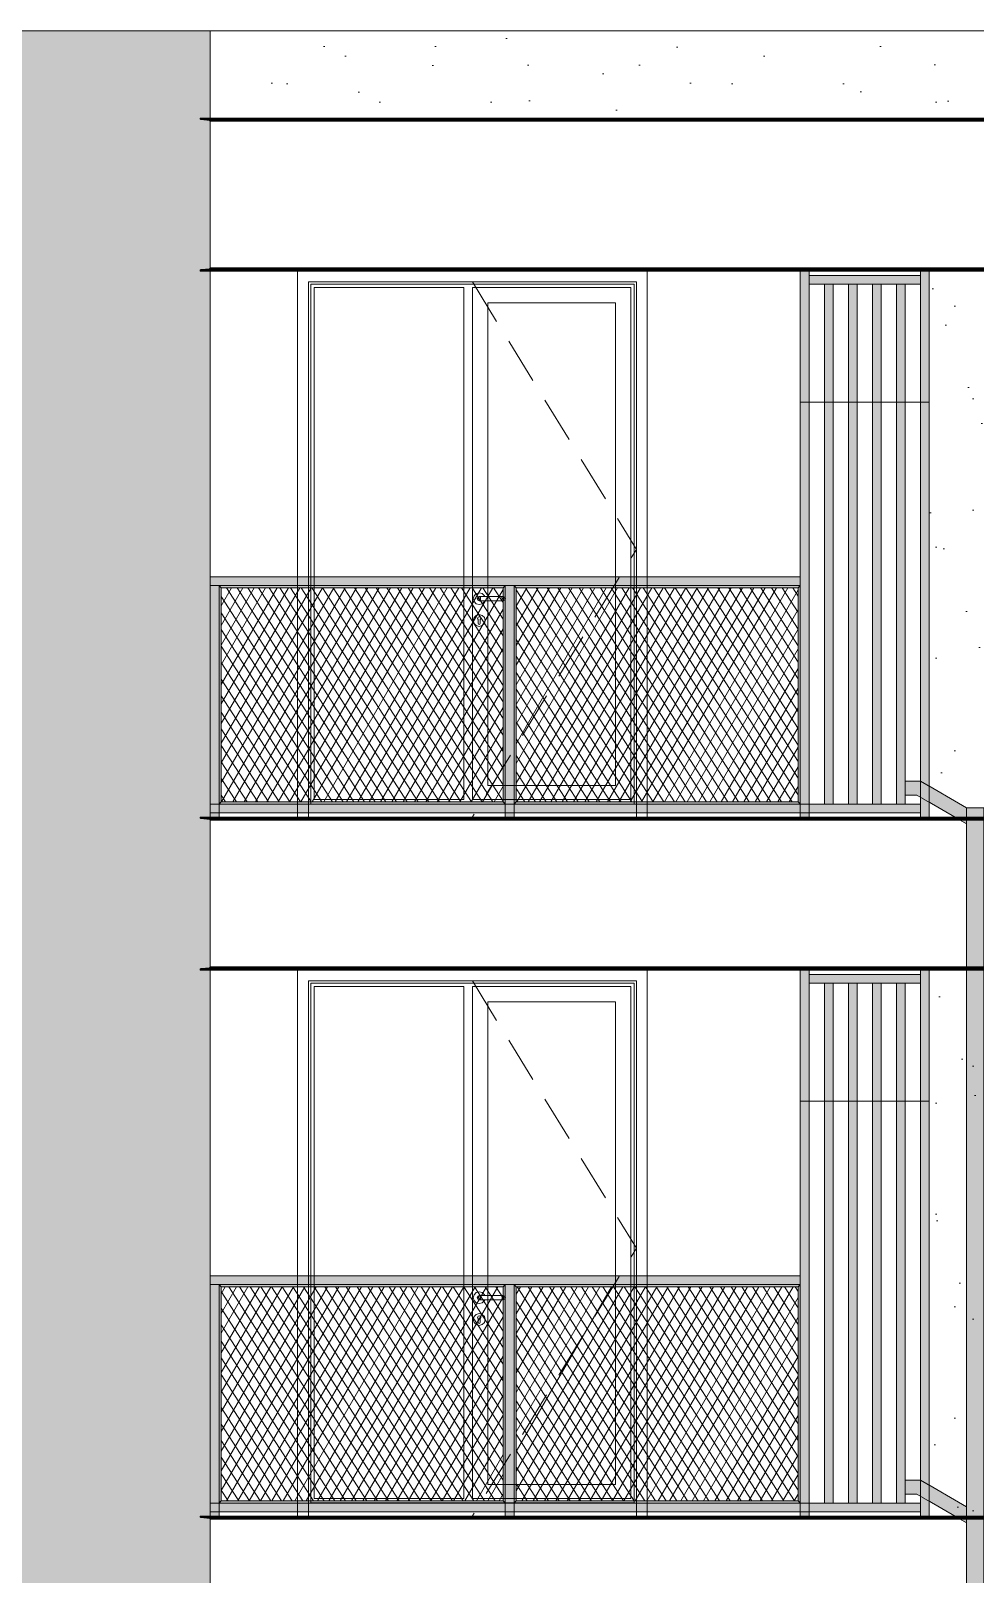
# Model space of a CAD drawing. Header units: metres. Extents: x 476297 to 476657, y 4620828 to 4621206.
# Drawn here: x 476558.76 to 476563.08, y 4621078.88 to 4621085.95 of the extents above; entities that cross this region are included whole.
import ezdxf

# ---------------------------------------------------------------- set-up
doc = ezdxf.new("R2010")
doc.units = ezdxf.units.M
doc.header["$MEASUREMENT"] = 0
doc.set_wipeout_variables(frame=1)
doc.linetypes.add('Hidden Line', pattern=[0.3175, 0.211667, -0.105833])
doc.linetypes.add('Wipeout_Contour', pattern=[1, 0, -1])
for name, color, linetype in [('0_Pen_No__250', 7, 'Continuous'), ('2D Drafting - General_Pen_No__30_Pen_No__9_Pen_No__9', 7, 'Continuous'), ('2D Drafting - General_Pen_No__7', 7, 'Continuous'), ('New2D Drafting - General', 7, 'Continuous'), ('New2D Drafting - General_Pen_No__30_Pen_No__9_Pen_No__9', 7, 'Continuous'), ('NewG-Anno-Nplt', 7, 'Continuous'), ('NewStructural - Bearing', 7, 'Continuous'), ('Structural - Bearing', 7, 'Continuous')]:
    doc.layers.add(name, color=color, linetype=linetype)
pattern_1 = [(45, (476844.52715, 4621386.59104), (-0.25455844, 0.25455844), [0, -0.24, 0, -0.36]), (110, (476845.32715, 4621386.59104), (0.33828934, 0.12312725), [0, -0.176, 0, -0.304])]
pattern_2 = [(0, (476587.32718, 4621075.4791), (0, 0.06664), []), (90, (476587.32718, 4621075.4791), (-0.2448, 0), [0.06664, -0.06664]), (90, (476587.44958, 4621075.54574), (-0.2448, 0), [0.06664, -0.06664])]
pattern_3 = [(60, (476844.52715, 4621385.791044), (-0.038971143, 0.0225), []), (122.833095, (476844.52715, 4621385.791044), (0.0368060797, 0.01875), [])]

msp = doc.modelspace()

# ---------------------------------------------------------------- hatches: boundary and pattern name
at = {"layer": '2D Drafting - General_Pen_No__30_Pen_No__9_Pen_No__9', "linetype": 'Continuous', "lineweight": 0}
h = msp.add_hatch(dxfattribs=at)
h.set_pattern_fill('BRICK___RUNNING_BOND', color=252, style=0, pattern_type=2)
h.set_pattern_definition(pattern_2)
h.paths.add_polyline_path([(476559.579, 4621082.3455), (476559.579, 4621081.6456), (476559.5793, 4621081.6456), (476559.5793, 4621082.3455)])
at = {"layer": 'New2D Drafting - General', "linetype": 'Continuous', "lineweight": 0}
h = msp.add_hatch(dxfattribs=at)
h.set_pattern_fill('BATT_INSULATION', style=0, pattern_type=2)
h.set_pattern_definition(pattern_3)
h.paths.add_polyline_path([(476559.6293, 4621083.3955), (476560.9193, 4621083.3955), (476560.9193, 4621082.4155), (476559.6293, 4621082.4155)])
h = msp.add_hatch(dxfattribs=at)
h.set_pattern_fill('BATT_INSULATION', style=0, pattern_type=2)
h.set_pattern_definition(pattern_3)
h.paths.add_polyline_path([(476560.9793, 4621083.3955), (476562.2693, 4621083.3955), (476562.2693, 4621082.4155), (476560.9793, 4621082.4155)])
h = msp.add_hatch(dxfattribs=at)
h.set_pattern_fill('BATT_INSULATION', style=0, pattern_type=2)
h.set_pattern_definition(pattern_3)
h.paths.add_polyline_path([(476559.6293, 4621080.1955), (476560.9193, 4621080.1955), (476560.9193, 4621079.2155), (476559.6293, 4621079.2155)])
h = msp.add_hatch(dxfattribs=at)
h.set_pattern_fill('BATT_INSULATION', style=0, pattern_type=2)
h.set_pattern_definition(pattern_3)
h.paths.add_polyline_path([(476560.9793, 4621080.1955), (476562.2693, 4621080.1955), (476562.2693, 4621079.2155), (476560.9793, 4621079.2155)])
at = {"layer": 'New2D Drafting - General_Pen_No__30_Pen_No__9_Pen_No__9', "linetype": 'Continuous', "lineweight": 0}
for points in [[(476562.3193, 4621084.8456), (476562.2793, 4621084.8456), (476562.2793, 4621082.3455), (476562.3193, 4621082.3455)], [(476562.3193, 4621084.8256), (476562.3193, 4621084.7855), (476562.8293, 4621084.7855), (476562.8293, 4621084.8256)], [(476562.4293, 4621084.7855), (476562.4293, 4621082.4055), (476562.3893, 4621082.4055), (476562.3893, 4621084.7855)], [(476562.5393, 4621084.7855), (476562.4993, 4621084.7855), (476562.4993, 4621082.4055), (476562.5393, 4621082.4055)], [(476562.6493, 4621084.7855), (476562.6093, 4621084.7855), (476562.6093, 4621082.4055), (476562.6493, 4621082.4055)], [(476562.7593, 4621084.7855), (476562.7193, 4621084.7855), (476562.7193, 4621082.4055), (476562.7593, 4621082.4055)], [(476559.5793, 4621083.4455), (476559.5793, 4621083.4055), (476562.2793, 4621083.4055), (476562.2793, 4621083.4455)], [(476559.5793, 4621082.3455), (476559.6193, 4621082.3455), (476559.6193, 4621083.4055), (476559.5793, 4621083.4055)], [(476559.6193, 4621082.4055), (476559.6293, 4621082.4155), (476559.6293, 4621083.3955), (476559.6193, 4621083.4055)], [(476560.9193, 4621083.3955), (476560.9293, 4621083.4055), (476559.6193, 4621083.4055), (476559.6293, 4621083.3955)], [(476560.9293, 4621082.4055), (476560.9193, 4621082.4155), (476560.9193, 4621083.3955), (476560.9293, 4621083.4055)], [(476560.9293, 4621082.3455), (476560.9693, 4621082.3455), (476560.9693, 4621083.4055), (476560.9293, 4621083.4055)], [(476562.2693, 4621083.3955), (476562.2793, 4621083.4055), (476560.9693, 4621083.4055), (476560.9793, 4621083.3955)], [(476560.9693, 4621082.4055), (476560.9793, 4621082.4155), (476560.9793, 4621083.3955), (476560.9693, 4621083.4055)], [(476562.2793, 4621083.4055), (476562.2693, 4621083.3955), (476562.2693, 4621082.4155), (476562.2793, 4621082.4055)], [(476559.5793, 4621082.4055), (476559.5793, 4621082.3655), (476562.8293, 4621082.3655), (476562.8293, 4621082.4055)], [(476560.9193, 4621082.4155), (476560.9293, 4621082.4055), (476559.6193, 4621082.4055), (476559.6293, 4621082.4155)], [(476562.2693, 4621082.4155), (476562.2793, 4621082.4055), (476560.9693, 4621082.4055), (476560.9793, 4621082.4155)], [(476562.3193, 4621081.6456), (476562.2793, 4621081.6456), (476562.2793, 4621079.1455), (476562.3193, 4621079.1455)], [(476562.3193, 4621081.6256), (476562.3193, 4621081.5855), (476562.8293, 4621081.5855), (476562.8293, 4621081.6256)], [(476562.4293, 4621081.5855), (476562.4293, 4621079.2055), (476562.3893, 4621079.2055), (476562.3893, 4621081.5855)], [(476562.5393, 4621081.5855), (476562.4993, 4621081.5855), (476562.4993, 4621079.2055), (476562.5393, 4621079.2055)], [(476562.6493, 4621081.5855), (476562.6093, 4621081.5855), (476562.6093, 4621079.2055), (476562.6493, 4621079.2055)], [(476562.7593, 4621081.5855), (476562.7193, 4621081.5855), (476562.7193, 4621079.2055), (476562.7593, 4621079.2055)], [(476559.5793, 4621080.2455), (476559.5793, 4621080.2055), (476562.2793, 4621080.2055), (476562.2793, 4621080.2455)], [(476559.5793, 4621079.1455), (476559.6193, 4621079.1455), (476559.6193, 4621080.2055), (476559.5793, 4621080.2055)], [(476559.6193, 4621079.2055), (476559.6293, 4621079.2155), (476559.6293, 4621080.1955), (476559.6193, 4621080.2055)], [(476560.9193, 4621080.1955), (476560.9293, 4621080.2055), (476559.6193, 4621080.2055), (476559.6293, 4621080.1955)], [(476560.9293, 4621079.2055), (476560.9193, 4621079.2155), (476560.9193, 4621080.1955), (476560.9293, 4621080.2055)], [(476560.9293, 4621079.1455), (476560.9693, 4621079.1455), (476560.9693, 4621080.2055), (476560.9293, 4621080.2055)], [(476562.2693, 4621080.1955), (476562.2793, 4621080.2055), (476560.9693, 4621080.2055), (476560.9793, 4621080.1955)], [(476560.9693, 4621079.2055), (476560.9793, 4621079.2155), (476560.9793, 4621080.1955), (476560.9693, 4621080.2055)], [(476562.2793, 4621080.2055), (476562.2693, 4621080.1955), (476562.2693, 4621079.2155), (476562.2793, 4621079.2055)], [(476559.5793, 4621079.2055), (476559.5793, 4621079.1655), (476562.8293, 4621079.1655), (476562.8293, 4621079.2055)], [(476560.9193, 4621079.2155), (476560.9293, 4621079.2055), (476559.6193, 4621079.2055), (476559.6293, 4621079.2155)], [(476562.2693, 4621079.2155), (476562.2793, 4621079.2055), (476560.9693, 4621079.2055), (476560.9793, 4621079.2155)]]:
    msp.add_hatch(color=255, dxfattribs=at).paths.add_polyline_path(points)

# ---------------------------------------------------------------- linework, layer by layer
at = {"layer": '2D Drafting - General_Pen_No__30_Pen_No__9_Pen_No__9', "color": 7, "linetype": 'Continuous', "lineweight": 0, "flags": 128}
msp.add_lwpolyline([(476559.579, 4621082.3455), (476559.579, 4621081.6456), (476559.5793, 4621081.6456), (476559.5793, 4621082.3455)], close=True, dxfattribs=at)
at = {"layer": '2D Drafting - General_Pen_No__7', "color": 7, "linetype": 'Continuous', "lineweight": 0, "flags": 128}
for points in [[(476561.5749, 4621082.3456), (476559.979, 4621082.3456), (476559.979, 4621084.8456), (476561.579, 4621084.8456)], [(476561.579, 4621084.8456), (476561.579, 4621082.3456), (476561.5749, 4621082.3456)], [(476561.5749, 4621079.1456), (476559.979, 4621079.1456), (476559.979, 4621081.6456), (476561.579, 4621081.6456)], [(476561.579, 4621081.6456), (476561.579, 4621079.1456), (476561.5749, 4621079.1456)]]:
    msp.add_lwpolyline(points, dxfattribs=at)
for points in [[(476560.029, 4621084.7956), (476561.529, 4621084.7956), (476561.529, 4621082.3456), (476560.029, 4621082.3456)], [(476560.039, 4621084.7856), (476561.519, 4621084.7856), (476561.519, 4621082.4056), (476560.039, 4621082.4056)], [(476560.054, 4621084.7706), (476560.739, 4621084.7706), (476560.739, 4621082.4256), (476560.054, 4621082.4256)], [(476560.779, 4621084.7706), (476561.504, 4621084.7706), (476561.504, 4621082.4256), (476560.779, 4621082.4256)], [(476560.849, 4621084.7006), (476561.434, 4621084.7006), (476561.434, 4621082.4906), (476560.849, 4621082.4906)], [(476560.029, 4621081.5956), (476561.529, 4621081.5956), (476561.529, 4621079.1456), (476560.029, 4621079.1456)], [(476560.039, 4621081.5856), (476561.519, 4621081.5856), (476561.519, 4621079.2056), (476560.039, 4621079.2056)], [(476560.054, 4621081.5706), (476560.739, 4621081.5706), (476560.739, 4621079.2256), (476560.054, 4621079.2256)], [(476560.779, 4621081.5706), (476561.504, 4621081.5706), (476561.504, 4621079.2256), (476560.779, 4621079.2256)], [(476560.849, 4621081.5006), (476561.434, 4621081.5006), (476561.434, 4621079.2906), (476560.849, 4621079.2906)]]:
    msp.add_lwpolyline(points, close=True, dxfattribs=at)
at = {"layer": '2D Drafting - General_Pen_No__7', "color": 7, "linetype": 'Hidden Line', "lineweight": 0, "flags": 128}
for points in [[(476560.779, 4621084.7956), (476561.529, 4621083.5715), (476560.7798, 4621082.3469)], [(476560.779, 4621081.5956), (476561.529, 4621080.3715), (476560.7798, 4621079.1469)]]:
    msp.add_lwpolyline(points, dxfattribs=at)
at = {"layer": 'New2D Drafting - General', "color": 7, "linetype": 'Continuous', "lineweight": 0, "flags": 128}
for points in [[(476559.6293, 4621083.3955), (476560.9193, 4621083.3955), (476560.9193, 4621082.4155), (476559.6293, 4621082.4155)], [(476560.9793, 4621083.3955), (476562.2693, 4621083.3955), (476562.2693, 4621082.4155), (476560.9793, 4621082.4155)], [(476559.6293, 4621080.1955), (476560.9193, 4621080.1955), (476560.9193, 4621079.2155), (476559.6293, 4621079.2155)], [(476560.9793, 4621080.1955), (476562.2693, 4621080.1955), (476562.2693, 4621079.2155), (476560.9793, 4621079.2155)]]:
    msp.add_lwpolyline(points, close=True, dxfattribs=at)
at = {"layer": 'New2D Drafting - General_Pen_No__30_Pen_No__9_Pen_No__9', "color": 7, "linetype": 'Continuous', "lineweight": 0, "flags": 128}
for points in [[(476562.3193, 4621084.8456), (476562.2793, 4621084.8456), (476562.2793, 4621082.3455), (476562.3193, 4621082.3455)], [(476562.3193, 4621084.8256), (476562.3193, 4621084.7855), (476562.8293, 4621084.7855), (476562.8293, 4621084.8256)], [(476562.4293, 4621084.7855), (476562.4293, 4621082.4055), (476562.3893, 4621082.4055), (476562.3893, 4621084.7855)], [(476562.5393, 4621084.7855), (476562.4993, 4621084.7855), (476562.4993, 4621082.4055), (476562.5393, 4621082.4055)], [(476562.6493, 4621084.7855), (476562.6093, 4621084.7855), (476562.6093, 4621082.4055), (476562.6493, 4621082.4055)], [(476562.7593, 4621084.7855), (476562.7193, 4621084.7855), (476562.7193, 4621082.4055), (476562.7593, 4621082.4055)], [(476559.5793, 4621083.4455), (476559.5793, 4621083.4055), (476562.2793, 4621083.4055), (476562.2793, 4621083.4455)], [(476559.5793, 4621082.3455), (476559.6193, 4621082.3455), (476559.6193, 4621083.4055), (476559.5793, 4621083.4055)], [(476559.6193, 4621082.4055), (476559.6293, 4621082.4155), (476559.6293, 4621083.3955), (476559.6193, 4621083.4055)], [(476560.9193, 4621083.3955), (476560.9293, 4621083.4055), (476559.6193, 4621083.4055), (476559.6293, 4621083.3955)], [(476560.9293, 4621082.4055), (476560.9193, 4621082.4155), (476560.9193, 4621083.3955), (476560.9293, 4621083.4055)], [(476560.9293, 4621082.3455), (476560.9693, 4621082.3455), (476560.9693, 4621083.4055), (476560.9293, 4621083.4055)], [(476562.2693, 4621083.3955), (476562.2793, 4621083.4055), (476560.9693, 4621083.4055), (476560.9793, 4621083.3955)], [(476560.9693, 4621082.4055), (476560.9793, 4621082.4155), (476560.9793, 4621083.3955), (476560.9693, 4621083.4055)], [(476562.2793, 4621083.4055), (476562.2693, 4621083.3955), (476562.2693, 4621082.4155), (476562.2793, 4621082.4055)], [(476559.5793, 4621082.4055), (476559.5793, 4621082.3655), (476562.8293, 4621082.3655), (476562.8293, 4621082.4055)], [(476560.9193, 4621082.4155), (476560.9293, 4621082.4055), (476559.6193, 4621082.4055), (476559.6293, 4621082.4155)], [(476562.2693, 4621082.4155), (476562.2793, 4621082.4055), (476560.9693, 4621082.4055), (476560.9793, 4621082.4155)], [(476562.3193, 4621081.6456), (476562.2793, 4621081.6456), (476562.2793, 4621079.1455), (476562.3193, 4621079.1455)], [(476562.3193, 4621081.6256), (476562.3193, 4621081.5855), (476562.8293, 4621081.5855), (476562.8293, 4621081.6256)], [(476562.4293, 4621081.5855), (476562.4293, 4621079.2055), (476562.3893, 4621079.2055), (476562.3893, 4621081.5855)], [(476562.5393, 4621081.5855), (476562.4993, 4621081.5855), (476562.4993, 4621079.2055), (476562.5393, 4621079.2055)], [(476562.6493, 4621081.5855), (476562.6093, 4621081.5855), (476562.6093, 4621079.2055), (476562.6493, 4621079.2055)], [(476562.7593, 4621081.5855), (476562.7193, 4621081.5855), (476562.7193, 4621079.2055), (476562.7593, 4621079.2055)], [(476559.5793, 4621080.2455), (476559.5793, 4621080.2055), (476562.2793, 4621080.2055), (476562.2793, 4621080.2455)], [(476559.5793, 4621079.1455), (476559.6193, 4621079.1455), (476559.6193, 4621080.2055), (476559.5793, 4621080.2055)], [(476559.6193, 4621079.2055), (476559.6293, 4621079.2155), (476559.6293, 4621080.1955), (476559.6193, 4621080.2055)], [(476560.9193, 4621080.1955), (476560.9293, 4621080.2055), (476559.6193, 4621080.2055), (476559.6293, 4621080.1955)], [(476560.9293, 4621079.2055), (476560.9193, 4621079.2155), (476560.9193, 4621080.1955), (476560.9293, 4621080.2055)], [(476560.9293, 4621079.1455), (476560.9693, 4621079.1455), (476560.9693, 4621080.2055), (476560.9293, 4621080.2055)], [(476562.2693, 4621080.1955), (476562.2793, 4621080.2055), (476560.9693, 4621080.2055), (476560.9793, 4621080.1955)], [(476560.9693, 4621079.2055), (476560.9793, 4621079.2155), (476560.9793, 4621080.1955), (476560.9693, 4621080.2055)], [(476562.2793, 4621080.2055), (476562.2693, 4621080.1955), (476562.2693, 4621079.2155), (476562.2793, 4621079.2055)], [(476559.5793, 4621079.2055), (476559.5793, 4621079.1655), (476562.8293, 4621079.1655), (476562.8293, 4621079.2055)], [(476560.9193, 4621079.2155), (476560.9293, 4621079.2055), (476559.6193, 4621079.2055), (476559.6293, 4621079.2155)], [(476562.2693, 4621079.2155), (476562.2793, 4621079.2055), (476560.9693, 4621079.2055), (476560.9793, 4621079.2155)]]:
    msp.add_lwpolyline(points, close=True, dxfattribs=at)
at = {"layer": 'NewG-Anno-Nplt', "color": 7, "linetype": 'Continuous', "lineweight": 0, "flags": 128}
for points in [[(476559.979, 4621082.3456), (476559.979, 4621084.8456), (476559.579, 4621084.8456), (476559.579, 4621082.3456)], [(476562.2793, 4621084.8456), (476561.579, 4621084.8456), (476561.579, 4621082.3456), (476562.2793, 4621082.3456)], [(476559.979, 4621079.1456), (476559.979, 4621081.6456), (476559.579, 4621081.6456), (476559.579, 4621079.1456)], [(476562.2793, 4621081.6456), (476561.579, 4621081.6456), (476561.579, 4621079.1456), (476562.2793, 4621079.1456)]]:
    msp.add_lwpolyline(points, close=True, dxfattribs=at)
at = {"layer": 'NewStructural - Bearing', "color": 7, "linetype": 'Continuous', "lineweight": 0}
for p, q in [((476560.7964, 4621083.369), (476560.7865, 4621083.3591)), ((476560.8099, 4621083.3726), (476560.7964, 4621083.369)), ((476560.8234, 4621083.369), (476560.8099, 4621083.3726)), ((476560.8333, 4621083.3591), (476560.8234, 4621083.369)), ((476560.7865, 4621083.3591), (476560.7829, 4621083.3456)), ((476560.7829, 4621083.3456), (476560.7865, 4621083.3321)), ((476560.7865, 4621083.3321), (476560.7964, 4621083.3222)), ((476560.7964, 4621083.3222), (476560.8099, 4621083.3186)), ((476560.8028, 4621083.3527), (476560.7999, 4621083.3456)), ((476560.7999, 4621083.3456), (476560.8028, 4621083.3385)), ((476560.8044, 4621083.3527), (476560.8016, 4621083.3456)), ((476560.8016, 4621083.3456), (476560.8044, 4621083.3385)), ((476560.8099, 4621083.3556), (476560.8028, 4621083.3527)), ((476560.8028, 4621083.3385), (476560.8099, 4621083.3356)), ((476560.8092, 4621083.3527), (476560.8071, 4621083.3456)), ((476560.8071, 4621083.3456), (476560.8092, 4621083.3385)), ((476560.8099, 4621083.3556), (476560.811, 4621083.3556)), ((476560.8099, 4621083.3356), (476560.811, 4621083.3356)), ((476560.8099, 4621083.3186), (476560.8234, 4621083.3222)), ((476560.811, 4621083.3556), (476560.8143, 4621083.3556)), ((476560.811, 4621083.3356), (476560.8143, 4621083.3356)), ((476560.8143, 4621083.3556), (476560.8192, 4621083.3556)), ((476560.8143, 4621083.3356), (476560.8192, 4621083.3356)), ((476560.8164, 4621083.3527), (476560.8153, 4621083.3456)), ((476560.8153, 4621083.3456), (476560.8164, 4621083.3385)), ((476560.8192, 4621083.3556), (476560.8249, 4621083.3556)), ((476560.8192, 4621083.3356), (476560.8249, 4621083.3356)), ((476560.8234, 4621083.3222), (476560.8333, 4621083.3321)), ((476560.8249, 4621083.3556), (476560.9049, 4621083.3556)), ((476560.8249, 4621083.3356), (476560.9049, 4621083.3356)), ((476560.8342, 4621083.3556), (476560.8333, 4621083.3591)), ((476560.8333, 4621083.3321), (476560.8342, 4621083.3356)), ((476560.9049, 4621083.3556), (476560.9106, 4621083.3556)), ((476560.9049, 4621083.3356), (476560.9106, 4621083.3356)), ((476560.9106, 4621083.3556), (476560.9155, 4621083.3556)), ((476560.9106, 4621083.3356), (476560.9155, 4621083.3356)), ((476560.9134, 4621083.3527), (476560.9145, 4621083.3456)), ((476560.9145, 4621083.3456), (476560.9134, 4621083.3385)), ((476560.9155, 4621083.3556), (476560.9188, 4621083.3556)), ((476560.9155, 4621083.3356), (476560.9188, 4621083.3356)), ((476560.9188, 4621083.3556), (476560.9199, 4621083.3556)), ((476560.9188, 4621083.3356), (476560.9199, 4621083.3356)), ((476560.9199, 4621083.3556), (476560.927, 4621083.3527)), ((476560.927, 4621083.3385), (476560.9199, 4621083.3356)), ((476560.9206, 4621083.3527), (476560.9227, 4621083.3456)), ((476560.9227, 4621083.3456), (476560.9206, 4621083.3385)), ((476560.9254, 4621083.3527), (476560.9282, 4621083.3456)), ((476560.9282, 4621083.3456), (476560.9254, 4621083.3385)), ((476560.927, 4621083.3527), (476560.9299, 4621083.3456)), ((476560.9299, 4621083.3456), (476560.927, 4621083.3385)), ((476560.7865, 4621083.2591), (476560.7829, 4621083.2456)), ((476560.7829, 4621083.2456), (476560.7865, 4621083.2321)), ((476560.7964, 4621083.269), (476560.7865, 4621083.2591)), ((476560.7865, 4621083.2321), (476560.7964, 4621083.2222)), ((476560.8099, 4621083.2726), (476560.7964, 4621083.269)), ((476560.7964, 4621083.2222), (476560.8099, 4621083.2186)), ((476560.8032, 4621083.2572), (476560.8024, 4621083.2553)), ((476560.8049, 4621083.25), (476560.8024, 4621083.2553)), ((476560.8032, 4621083.2572), (476560.8045, 4621083.2607)), ((476560.8045, 4621083.2607), (476560.8099, 4621083.263)), ((476560.8049, 4621083.2485), (476560.8049, 4621083.25)), ((476560.8049, 4621083.2485), (476560.8049, 4621083.2456)), ((476560.8049, 4621083.2456), (476560.8049, 4621083.2427)), ((476560.8049, 4621083.2427), (476560.8049, 4621083.2369)), ((476560.8049, 4621083.2369), (476560.8049, 4621083.2331)), ((476560.8064, 4621083.2296), (476560.8049, 4621083.2331)), ((476560.8099, 4621083.2281), (476560.8064, 4621083.2296)), ((476560.8234, 4621083.269), (476560.8099, 4621083.2726)), ((476560.8099, 4621083.263), (476560.8153, 4621083.2607)), ((476560.8134, 4621083.2296), (476560.8099, 4621083.2281)), ((476560.8099, 4621083.2186), (476560.8234, 4621083.2222)), ((476560.8149, 4621083.2331), (476560.8134, 4621083.2296)), ((476560.8174, 4621083.2553), (476560.8149, 4621083.25)), ((476560.8149, 4621083.25), (476560.8149, 4621083.2485)), ((476560.8149, 4621083.2485), (476560.8149, 4621083.2456)), ((476560.8149, 4621083.2456), (476560.8149, 4621083.2427)), ((476560.8149, 4621083.2427), (476560.8149, 4621083.2369)), ((476560.8149, 4621083.2369), (476560.8149, 4621083.2331)), ((476560.8166, 4621083.2572), (476560.8153, 4621083.2607)), ((476560.8166, 4621083.2572), (476560.8174, 4621083.2553)), ((476560.8333, 4621083.2591), (476560.8234, 4621083.269)), ((476560.8234, 4621083.2222), (476560.8333, 4621083.2321)), ((476560.8369, 4621083.2456), (476560.8333, 4621083.2591)), ((476560.8333, 4621083.2321), (476560.8369, 4621083.2456)), ((476560.7865, 4621080.1591), (476560.7829, 4621080.1456)), ((476560.7829, 4621080.1456), (476560.7865, 4621080.1321)), ((476560.7964, 4621080.169), (476560.7865, 4621080.1591)), ((476560.7865, 4621080.1321), (476560.7964, 4621080.1222)), ((476560.8099, 4621080.1726), (476560.7964, 4621080.169)), ((476560.7964, 4621080.1222), (476560.8099, 4621080.1186)), ((476560.8028, 4621080.1527), (476560.7999, 4621080.1456)), ((476560.7999, 4621080.1456), (476560.8028, 4621080.1385)), ((476560.8044, 4621080.1527), (476560.8016, 4621080.1456)), ((476560.8016, 4621080.1456), (476560.8044, 4621080.1385)), ((476560.8099, 4621080.1556), (476560.8028, 4621080.1527)), ((476560.8028, 4621080.1385), (476560.8099, 4621080.1356)), ((476560.8092, 4621080.1527), (476560.8071, 4621080.1456)), ((476560.8071, 4621080.1456), (476560.8092, 4621080.1385)), ((476560.8234, 4621080.169), (476560.8099, 4621080.1726)), ((476560.8099, 4621080.1556), (476560.811, 4621080.1556)), ((476560.8099, 4621080.1356), (476560.811, 4621080.1356)), ((476560.8099, 4621080.1186), (476560.8234, 4621080.1222)), ((476560.811, 4621080.1556), (476560.8143, 4621080.1556)), ((476560.811, 4621080.1356), (476560.8143, 4621080.1356)), ((476560.8143, 4621080.1556), (476560.8192, 4621080.1556)), ((476560.8143, 4621080.1356), (476560.8192, 4621080.1356)), ((476560.8164, 4621080.1527), (476560.8153, 4621080.1456)), ((476560.8153, 4621080.1456), (476560.8164, 4621080.1385)), ((476560.8192, 4621080.1556), (476560.8249, 4621080.1556)), ((476560.8192, 4621080.1356), (476560.8249, 4621080.1356)), ((476560.8333, 4621080.1591), (476560.8234, 4621080.169)), ((476560.8234, 4621080.1222), (476560.8333, 4621080.1321)), ((476560.8249, 4621080.1556), (476560.9049, 4621080.1556)), ((476560.8249, 4621080.1356), (476560.9049, 4621080.1356)), ((476560.8342, 4621080.1556), (476560.8333, 4621080.1591)), ((476560.8333, 4621080.1321), (476560.8342, 4621080.1356)), ((476560.9049, 4621080.1556), (476560.9106, 4621080.1556)), ((476560.9049, 4621080.1356), (476560.9106, 4621080.1356)), ((476560.9106, 4621080.1556), (476560.9155, 4621080.1556)), ((476560.9106, 4621080.1356), (476560.9155, 4621080.1356)), ((476560.9134, 4621080.1527), (476560.9145, 4621080.1456)), ((476560.9145, 4621080.1456), (476560.9134, 4621080.1385)), ((476560.9155, 4621080.1556), (476560.9188, 4621080.1556)), ((476560.9155, 4621080.1356), (476560.9188, 4621080.1356)), ((476560.9188, 4621080.1556), (476560.9199, 4621080.1556)), ((476560.9188, 4621080.1356), (476560.9199, 4621080.1356)), ((476560.9199, 4621080.1556), (476560.927, 4621080.1527)), ((476560.927, 4621080.1385), (476560.9199, 4621080.1356)), ((476560.9206, 4621080.1527), (476560.9227, 4621080.1456)), ((476560.9227, 4621080.1456), (476560.9206, 4621080.1385)), ((476560.9254, 4621080.1527), (476560.9282, 4621080.1456)), ((476560.9282, 4621080.1456), (476560.9254, 4621080.1385)), ((476560.927, 4621080.1527), (476560.9299, 4621080.1456)), ((476560.9299, 4621080.1456), (476560.927, 4621080.1385)), ((476560.7865, 4621080.0591), (476560.7829, 4621080.0456)), ((476560.7829, 4621080.0456), (476560.7865, 4621080.0321)), ((476560.7964, 4621080.069), (476560.7865, 4621080.0591)), ((476560.8099, 4621080.0726), (476560.7964, 4621080.069)), ((476560.8032, 4621080.0572), (476560.8024, 4621080.0553)), ((476560.8049, 4621080.05), (476560.8024, 4621080.0553)), ((476560.8032, 4621080.0572), (476560.8045, 4621080.0607)), ((476560.8045, 4621080.0607), (476560.8099, 4621080.063)), ((476560.8049, 4621080.0485), (476560.8049, 4621080.05)), ((476560.8049, 4621080.0485), (476560.8049, 4621080.0456)), ((476560.8049, 4621080.0456), (476560.8049, 4621080.0427)), ((476560.8049, 4621080.0427), (476560.8049, 4621080.0369)), ((476560.8234, 4621080.069), (476560.8099, 4621080.0726)), ((476560.8099, 4621080.063), (476560.8153, 4621080.0607)), ((476560.8174, 4621080.0553), (476560.8149, 4621080.05)), ((476560.8149, 4621080.05), (476560.8149, 4621080.0485)), ((476560.8149, 4621080.0485), (476560.8149, 4621080.0456)), ((476560.8149, 4621080.0456), (476560.8149, 4621080.0427)), ((476560.8149, 4621080.0427), (476560.8149, 4621080.0369)), ((476560.8166, 4621080.0572), (476560.8153, 4621080.0607)), ((476560.8166, 4621080.0572), (476560.8174, 4621080.0553)), ((476560.8333, 4621080.0591), (476560.8234, 4621080.069)), ((476560.8369, 4621080.0456), (476560.8333, 4621080.0591)), ((476560.8333, 4621080.0321), (476560.8369, 4621080.0456)), ((476560.7865, 4621080.0321), (476560.7964, 4621080.0222)), ((476560.7964, 4621080.0222), (476560.8099, 4621080.0186)), ((476560.8049, 4621080.0369), (476560.8049, 4621080.0331)), ((476560.8064, 4621080.0296), (476560.8049, 4621080.0331)), ((476560.8099, 4621080.0281), (476560.8064, 4621080.0296)), ((476560.8134, 4621080.0296), (476560.8099, 4621080.0281)), ((476560.8099, 4621080.0186), (476560.8234, 4621080.0222)), ((476560.8149, 4621080.0331), (476560.8134, 4621080.0296)), ((476560.8149, 4621080.0369), (476560.8149, 4621080.0331)), ((476560.8234, 4621080.0222), (476560.8333, 4621080.0321))]:
    msp.add_line(p, q, dxfattribs=at)
at = {"layer": 'Structural - Bearing', "color": 7, "linetype": 'Continuous', "lineweight": 0}
for p, q in [((476559.533, 4621085.543), (476559.533, 4621085.5455)), ((476559.5334, 4621085.5415), (476559.533, 4621085.543)), ((476559.5345, 4621085.5402), (476559.5334, 4621085.5415)), ((476559.5362, 4621085.5393), (476559.5345, 4621085.5402)), ((476559.5375, 4621085.5391), (476559.5362, 4621085.5393)), ((476559.533, 4621084.848), (476559.5334, 4621084.8496)), ((476559.533, 4621084.8455), (476559.533, 4621084.848)), ((476559.5334, 4621084.8496), (476559.5345, 4621084.8509)), ((476559.5345, 4621084.8509), (476559.5362, 4621084.8517)), ((476559.5362, 4621084.8517), (476559.5375, 4621084.852)), ((476559.5375, 4621084.852), (476559.5749, 4621084.856)), ((476559.5749, 4621084.856), (476559.5761, 4621084.8562)), ((476559.5761, 4621084.8562), (476559.5778, 4621084.8571)), ((476559.5778, 4621084.8571), (476559.5789, 4621084.8584)), ((476559.5789, 4621084.8584), (476559.5793, 4621084.8599)), ((476559.533, 4621082.343), (476559.533, 4621082.3455)), ((476559.5334, 4621082.3415), (476559.533, 4621082.343)), ((476559.5345, 4621082.3402), (476559.5334, 4621082.3415)), ((476559.5362, 4621082.3393), (476559.5345, 4621082.3402)), ((476559.5375, 4621082.3391), (476559.5362, 4621082.3393)), ((476559.5749, 4621082.3351), (476559.5375, 4621082.3391)), ((476559.5761, 4621082.3348), (476559.5749, 4621082.3351)), ((476559.5778, 4621082.334), (476559.5761, 4621082.3348)), ((476559.5789, 4621082.3327), (476559.5778, 4621082.334)), ((476559.5793, 4621082.3311), (476559.5789, 4621082.3327)), ((476559.5793, 4621081.6599), (476559.5793, 4621082.3311)), ((476559.533, 4621081.648), (476559.5334, 4621081.6496)), ((476559.533, 4621081.6455), (476559.533, 4621081.648)), ((476559.5334, 4621081.6496), (476559.5345, 4621081.6509)), ((476559.5345, 4621081.6509), (476559.5362, 4621081.6517)), ((476559.5362, 4621081.6517), (476559.5375, 4621081.652)), ((476559.5375, 4621081.652), (476559.5749, 4621081.656)), ((476559.5749, 4621081.656), (476559.5761, 4621081.6562)), ((476559.5761, 4621081.6562), (476559.5778, 4621081.6571)), ((476559.5778, 4621081.6571), (476559.5789, 4621081.6584)), ((476559.5789, 4621081.6584), (476559.5793, 4621081.6599)), ((476559.533, 4621079.143), (476559.533, 4621079.1455)), ((476559.5334, 4621079.1415), (476559.533, 4621079.143)), ((476559.5345, 4621079.1402), (476559.5334, 4621079.1415)), ((476559.5362, 4621079.1393), (476559.5345, 4621079.1402)), ((476559.5375, 4621079.1391), (476559.5362, 4621079.1393)), ((476559.5749, 4621079.1351), (476559.5375, 4621079.1391)), ((476559.5761, 4621079.1348), (476559.5749, 4621079.1351)), ((476559.5778, 4621079.134), (476559.5761, 4621079.1348)), ((476559.5789, 4621079.1327), (476559.5778, 4621079.134)), ((476559.5793, 4621079.1311), (476559.5789, 4621079.1327)), ((476559.5793, 4621078.4599), (476559.5793, 4621079.1311))]:
    msp.add_line(p, q, dxfattribs=at)

# ---------------------------------------------------------------- wipeouts: each hides what was drawn before it
at = {"color": 254, "linetype": 'Wipeout_Contour', "lineweight": 0, "ltscale": 18582376.95622861}
msp.add_wipeout([(476559.579, 4621085.5455), (476566.579, 4621085.5455), (476566.579, 4621085.9451), (476559.579, 4621085.9451)], dxfattribs=at).dxf.layer = 'New2D Drafting - General_Pen_No__30_Pen_No__9_Pen_No__9'
at = {"color": 254, "linetype": 'Wipeout_Contour', "lineweight": 0, "ltscale": 18582368.40246235}
msp.add_wipeout([(476562.8693, 4621082.3455), (476563.289, 4621082.3455), (476563.289, 4621084.8455), (476562.8693, 4621084.8455)], dxfattribs=at).dxf.layer = 'New2D Drafting - General_Pen_No__30_Pen_No__9_Pen_No__9'
at = {"color": 254, "linetype": 'Wipeout_Contour', "lineweight": 0, "ltscale": 18582355.66999068}
msp.add_wipeout([(476562.8693, 4621079.1455), (476563.289, 4621079.1455), (476563.289, 4621081.6455), (476562.8693, 4621081.6455)], dxfattribs=at).dxf.layer = 'New2D Drafting - General_Pen_No__30_Pen_No__9_Pen_No__9'

# ---------------------------------------------------------------- next in the draw order: hatches: boundary and pattern name
at = {"layer": '0_Pen_No__250', "linetype": 'Continuous', "lineweight": 0}
for points in [[(476563.0392, 4621082.3882), (476562.8293, 4621082.5095), (476562.7593, 4621082.5095), (476562.7593, 4621082.4455), (476562.8129, 4621082.4455), (476563.0392, 4621082.3147)], [(476563.1195, 4621071.4455), (476563.1192, 4621082.3882), (476563.0392, 4621082.3882), (476563.0392, 4621082.2685), (476563.0392, 4621071.4455)], [(476563.0392, 4621079.1882), (476562.8293, 4621079.3095), (476562.7593, 4621079.3095), (476562.7593, 4621079.2455), (476562.8129, 4621079.2455), (476563.0392, 4621079.1147)]]:
    msp.add_hatch(color=250, dxfattribs=at).paths.add_polyline_path(points)
at = {"layer": '2D Drafting - General_Pen_No__30_Pen_No__9_Pen_No__9', "linetype": 'Continuous', "lineweight": 0}
h = msp.add_hatch(dxfattribs=at)
h.set_pattern_fill('BRICK___RUNNING_BOND', color=252, style=0, pattern_type=2)
h.set_pattern_definition(pattern_2)
h.paths.add_polyline_path([(476559.579, 4621085.9451), (476542.1091, 4621085.9451), (476542.1091, 4621085.4855), (476542.1091, 4621075.8455), (476544.1795, 4621075.8455), (476544.1795, 4621075.8855), (476544.329, 4621075.8855), (476544.329, 4621078.4456), (476545.229, 4621078.4456), (476545.229, 4621075.8855), (476546.0292, 4621075.8855), (476546.0292, 4621078.4456), (476547.6292, 4621078.4456), (476547.6292, 4621075.8855), (476547.7695, 4621075.8855), (476547.7695, 4621078.8655), (476544.329, 4621078.8655), (476544.1795, 4621078.8655), (476544.1795, 4621079.0855), (476544.329, 4621079.0855), (476544.329, 4621081.6456), (476545.229, 4621081.6456), (476545.229, 4621079.0855), (476546.0292, 4621079.0855), (476546.0292, 4621081.6456), (476547.6292, 4621081.6456), (476547.6292, 4621079.0855), (476547.7695, 4621079.0855), (476547.7695, 4621082.0655), (476544.1795, 4621082.0655), (476544.1795, 4621082.2855), (476544.329, 4621082.2855), (476544.329, 4621084.8456), (476545.229, 4621084.8456), (476545.229, 4621082.2855), (476546.0292, 4621082.2855), (476546.0292, 4621084.8456), (476547.6292, 4621084.8456), (476547.6292, 4621082.2855), (476547.7695, 4621082.2855), (476547.7695, 4621085.2655), (476544.1795, 4621085.2655), (476544.1795, 4621085.4855), (476548.5795, 4621085.4855), (476548.5795, 4621085.2655), (476548.5795, 4621085.2655), (476548.5795, 4621075.8455), (476549.4791, 4621075.8455), (476549.4788, 4621085.4855), (476555.9788, 4621085.4855), (476555.9791, 4621071.4455), (476559.5793, 4621071.4455), (476559.5793, 4621079.1455), (476559.579, 4621079.1455), (476559.579, 4621081.6456), (476559.579, 4621082.3455), (476559.579, 4621084.8456)])
h.paths.add_polyline_path([(476556.979, 4621078.4456), (476556.979, 4621076.8456), (476558.579, 4621076.8456), (476558.579, 4621078.4456)], flags=0)
h.paths.add_polyline_path([(476556.979, 4621083.2456), (476558.579, 4621083.2456), (476558.579, 4621084.8456), (476556.979, 4621084.8456)], flags=0)
h.paths.add_polyline_path([(476556.979, 4621080.0456), (476556.979, 4621081.6456), (476558.579, 4621081.6456), (476558.579, 4621080.0456)], flags=0)
at = {"layer": 'New2D Drafting - General_Pen_No__30_Pen_No__9_Pen_No__9', "linetype": 'Continuous', "lineweight": 0}
h = msp.add_hatch(dxfattribs=at)
h.set_pattern_fill('CUT_STONE', color=8, style=0, pattern_type=2)
h.set_pattern_definition(pattern_1)
h.paths.add_polyline_path([(476559.579, 4621085.5455), (476566.579, 4621085.5455), (476566.579, 4621085.9451), (476559.579, 4621085.9451)])
for points in [[(476562.8693, 4621084.8456), (476562.8293, 4621084.8456), (476562.8293, 4621082.3455), (476562.8693, 4621082.3455)], [(476562.8693, 4621081.6455), (476562.8293, 4621081.6455), (476562.8293, 4621079.1455), (476562.8693, 4621079.1455)]]:
    msp.add_hatch(color=255, dxfattribs=at).paths.add_polyline_path(points)
h = msp.add_hatch(dxfattribs=at)
h.set_pattern_fill('CUT_STONE', color=8, style=0, pattern_type=2)
h.set_pattern_definition(pattern_1)
h.paths.add_polyline_path([(476562.8693, 4621082.3455), (476563.289, 4621082.3455), (476563.289, 4621084.8455), (476562.8693, 4621084.8455)])
h = msp.add_hatch(dxfattribs=at)
h.set_pattern_fill('CUT_STONE', color=8, style=0, pattern_type=2)
h.set_pattern_definition(pattern_1)
h.paths.add_polyline_path([(476562.8693, 4621079.1455), (476563.289, 4621079.1455), (476563.289, 4621081.6455), (476562.8693, 4621081.6455)])

# ---------------------------------------------------------------- next in the draw order: linework, layer by layer
at = {"layer": '0_Pen_No__250', "color": 7, "linetype": 'Continuous', "lineweight": 0, "flags": 128}
for points in [[(476563.0392, 4621082.3882), (476562.8293, 4621082.5095), (476562.7593, 4621082.5095), (476562.7593, 4621082.4455), (476562.8129, 4621082.4455), (476563.0392, 4621082.3147)], [(476563.1195, 4621071.4455), (476563.1192, 4621082.3882), (476563.0392, 4621082.3882), (476563.0392, 4621082.2685), (476563.0392, 4621071.4455)], [(476563.0392, 4621079.1882), (476562.8293, 4621079.3095), (476562.7593, 4621079.3095), (476562.7593, 4621079.2455), (476562.8129, 4621079.2455), (476563.0392, 4621079.1147)]]:
    msp.add_lwpolyline(points, close=True, dxfattribs=at)
at = {"layer": '2D Drafting - General_Pen_No__30_Pen_No__9_Pen_No__9', "color": 7, "linetype": 'Continuous', "lineweight": 0, "flags": 128}
msp.add_lwpolyline([(476548.5795, 4621075.8455), (476549.4791, 4621075.8455), (476549.4788, 4621085.4855), (476555.9788, 4621085.4855), (476555.9791, 4621071.4455), (476559.5793, 4621071.4455), (476559.5793, 4621079.1455), (476559.579, 4621079.1455), (476559.579, 4621081.6456), (476559.579, 4621082.3455), (476559.579, 4621084.8456), (476559.579, 4621085.9451), (476542.1091, 4621085.9451)], dxfattribs=at)
at = {"layer": 'New2D Drafting - General_Pen_No__30_Pen_No__9_Pen_No__9', "color": 7, "linetype": 'Continuous', "lineweight": 0, "flags": 128}
for points in [[(476559.579, 4621085.5455), (476566.579, 4621085.5455), (476566.579, 4621085.9451), (476559.579, 4621085.9451)], [(476562.8693, 4621084.8456), (476562.8293, 4621084.8456), (476562.8293, 4621082.3455), (476562.8693, 4621082.3455)], [(476562.8693, 4621082.3455), (476563.289, 4621082.3455), (476563.289, 4621084.8455), (476562.8693, 4621084.8455)], [(476562.2793, 4621082.3455), (476562.8693, 4621082.3455), (476562.8693, 4621084.2452), (476562.2793, 4621084.2452)], [(476562.8693, 4621081.6455), (476562.8293, 4621081.6455), (476562.8293, 4621079.1455), (476562.8693, 4621079.1455)], [(476562.8693, 4621079.1455), (476563.289, 4621079.1455), (476563.289, 4621081.6455), (476562.8693, 4621081.6455)], [(476562.2793, 4621079.1455), (476562.8693, 4621079.1455), (476562.8693, 4621081.0452), (476562.2793, 4621081.0452)]]:
    msp.add_lwpolyline(points, close=True, dxfattribs=at)
at = {"layer": 'Structural - Bearing', "color": 7, "linetype": 'Continuous', "lineweight": 0}
for p, q in [((476559.533, 4621085.5455), (476566.6253, 4621085.5455)), ((476559.533, 4621085.543), (476566.6253, 4621085.543)), ((476559.5749, 4621085.5351), (476559.5375, 4621085.5391)), ((476559.5375, 4621085.5391), (476566.6209, 4621085.5391)), ((476559.5761, 4621085.5348), (476559.5749, 4621085.5351)), ((476559.5749, 4621085.5351), (476566.5835, 4621085.5351)), ((476559.5778, 4621085.534), (476559.5761, 4621085.5348)), ((476559.5789, 4621085.5327), (476559.5778, 4621085.534)), ((476559.5793, 4621085.5311), (476559.5789, 4621085.5327)), ((476559.5793, 4621084.8599), (476559.5793, 4621085.5311)), ((476559.5793, 4621085.5311), (476566.579, 4621085.5311)), ((476559.533, 4621084.848), (476566.6253, 4621084.848)), ((476559.5375, 4621084.852), (476566.6209, 4621084.852)), ((476559.5749, 4621084.856), (476566.5835, 4621084.856)), ((476559.5793, 4621084.8599), (476566.579, 4621084.8599)), ((476559.533, 4621084.8455), (476566.6253, 4621084.8455)), ((476559.533, 4621082.3455), (476566.6253, 4621082.3455)), ((476559.533, 4621082.343), (476566.6253, 4621082.343)), ((476559.5375, 4621082.3391), (476566.6209, 4621082.3391)), ((476559.5749, 4621082.3351), (476566.5835, 4621082.3351)), ((476559.5793, 4621082.3311), (476566.579, 4621082.3311)), ((476559.533, 4621081.648), (476566.6253, 4621081.648)), ((476559.533, 4621081.6455), (476566.6253, 4621081.6455)), ((476559.5375, 4621081.652), (476566.6209, 4621081.652)), ((476559.5749, 4621081.656), (476566.5835, 4621081.656)), ((476559.5793, 4621081.6599), (476566.579, 4621081.6599)), ((476559.533, 4621079.1455), (476566.6253, 4621079.1455)), ((476559.533, 4621079.143), (476566.6253, 4621079.143)), ((476559.5375, 4621079.1391), (476566.6209, 4621079.1391)), ((476559.5749, 4621079.1351), (476566.5835, 4621079.1351)), ((476559.5793, 4621079.1311), (476566.579, 4621079.1311))]:
    msp.add_line(p, q, dxfattribs=at)

doc.saveas('drawing.dxf')
